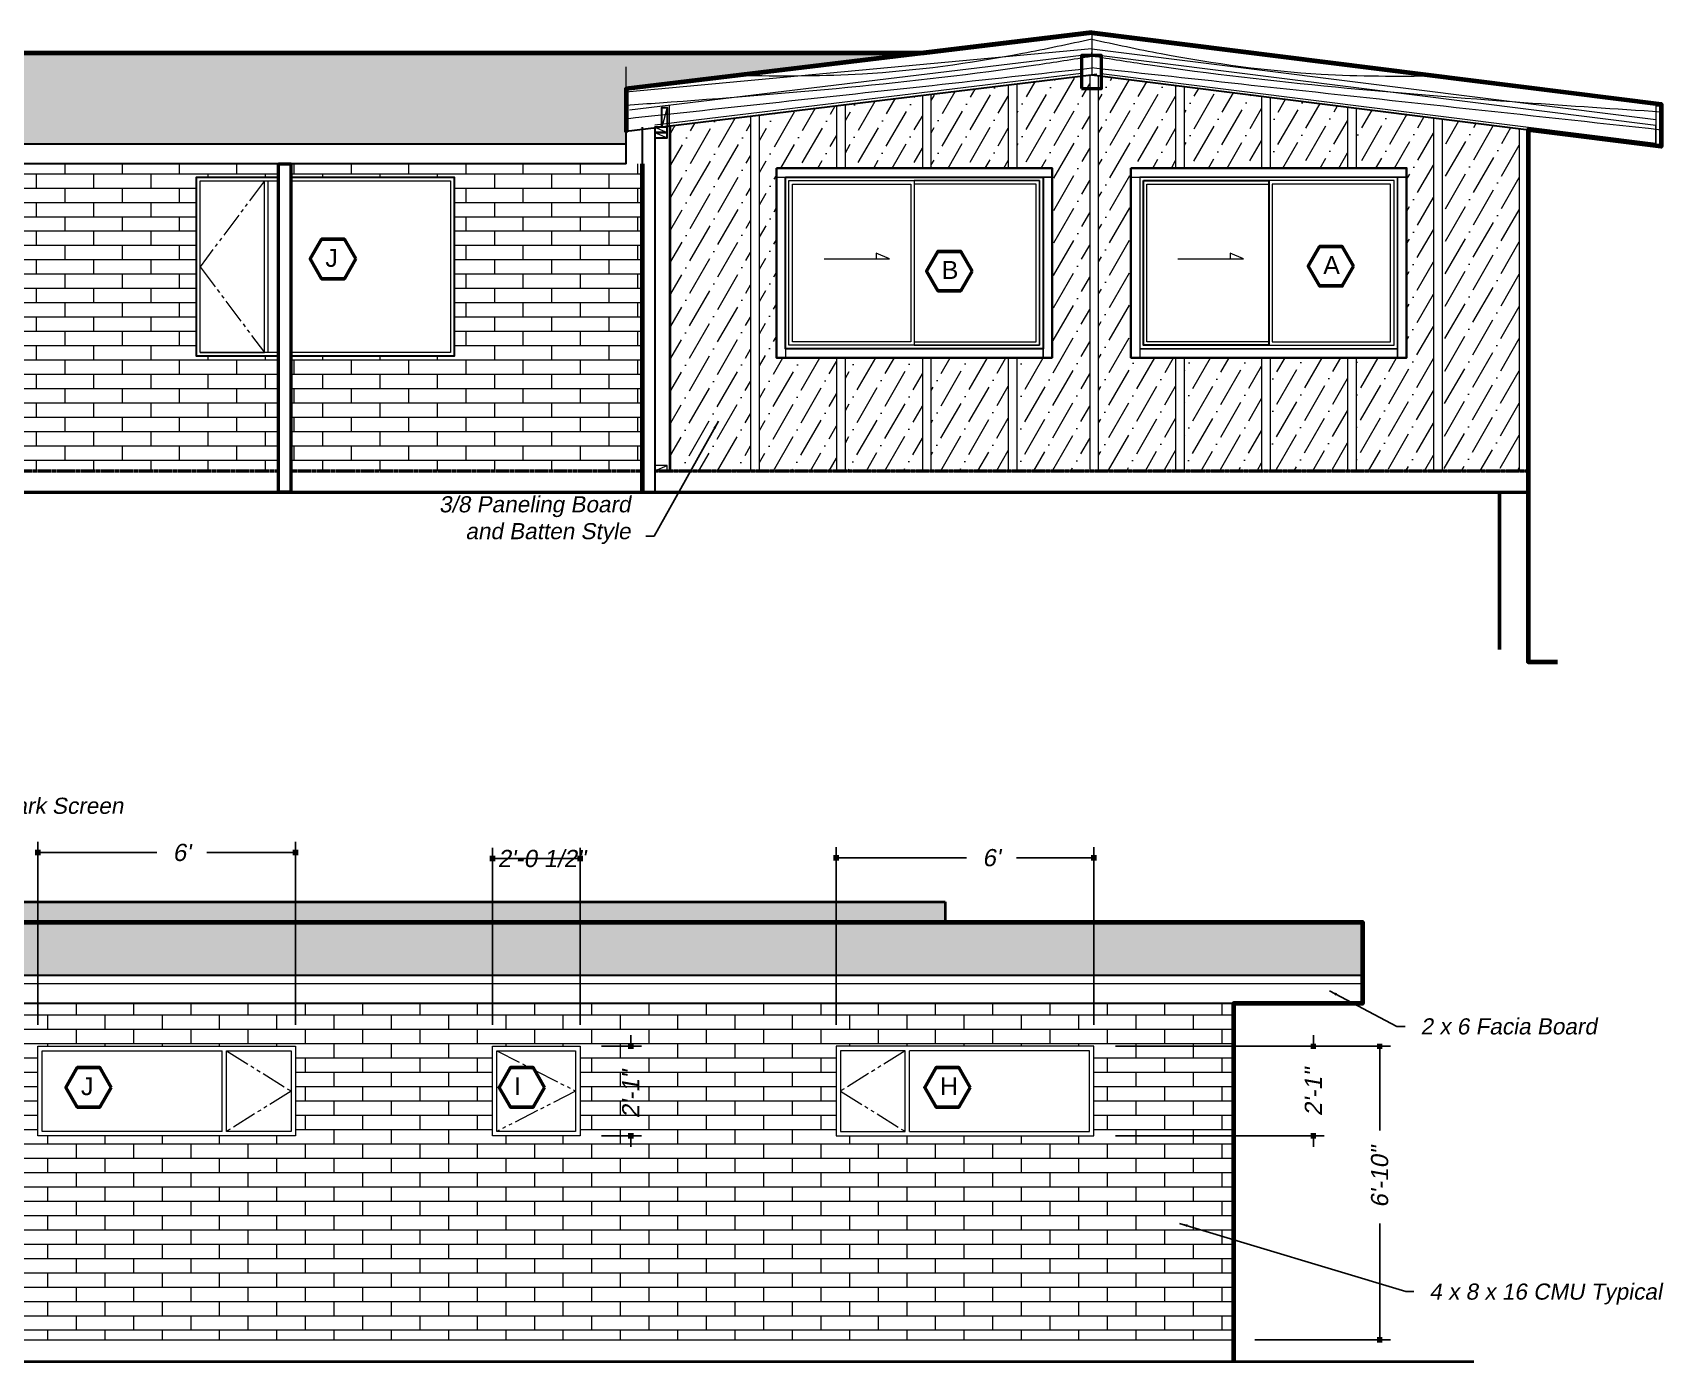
# Model space of a CAD drawing. Header units: inches. Extents: x -3905 to 10892, y 1064 to 9590.
# Drawn here: x 7857.3 to 8312.8, y 2813.6 to 3184.7 of the extents above; entities that cross this region are included whole.
import ezdxf

# ---------------------------------------------------------------- set-up
doc = ezdxf.new("R2010")
doc.units = ezdxf.units.IN
doc.header["$MEASUREMENT"] = 0
doc.header["$PDMODE"] = 3
doc.linetypes.add('PHANTOM', pattern=[12, 7, -1, 1, -1, 1, -1])
doc.linetypes.add('STITCH', pattern=[0.249, 0.0625, -0.062, 0.0625, -0.062])
doc.layers.add('ELEVATIONS', color=40, linetype='Continuous', lineweight=0)
doc.styles.add('DS-TXT1', font='arial.ttf', dxfattribs={"oblique": 10})
doc.styles.add('DSTEXT', font='arial.ttf', dxfattribs={"oblique": 12})
doc.styles.get("Standard").update_dxf_attribs({"font": 'arial.ttf', "oblique": 10})
doc.dimstyles.new('WeaselDims$0', dxfattribs={"dimtxt": 0.1, "dimasz": 0.0325, "dimexe": 0.0625, "dimexo": 0.125, "dimgap": 0.09, "dimtad": 0, "dimdec": 4, "dimzin": 0, "dimdsep": 46, "dimlunit": 4, "dimtxsty": 'Standard', "dimblk": 'BOXFILLED', "dimcen": 0.09, "dimadec": 0, "dimazin": 0, "dimtfac": 1, "dimtdec": 4, "dimtofl": 0, "dimtmove": 1, "dimatfit": 3, "dimfxl": 1, "dimfrac": 2, "dimtolj": 1, "dimtzin": 0, "dimarcsym": 0})
doc.dimstyles.new('WeaselDims$7', dxfattribs={"dimtxt": 0.0625, "dimasz": 0.046875, "dimexe": 0.125, "dimexo": 0.125, "dimgap": 0.0625, "dimtad": 0, "dimdec": 4, "dimrnd": 0.0625, "dimzin": 0, "dimdsep": 46, "dimlunit": 4, "dimtxsty": 'DSTEXT', "dimblk": 'ARCHTICK', "dimcen": 0, "dimadec": 0, "dimazin": 0, "dimtfac": 1, "dimtdec": 4, "dimtofl": 0, "dimtmove": 1, "dimatfit": 3, "dimfxl": 1, "dimfrac": 1, "dimtolj": 1, "dimtzin": 0, "dimarcsym": 0})
pattern_1 = [(0, (5658.3725, 3305.304), (0, 4), []), (90, (5658.3725, 3305.304), (-8, 4), [4, -4])]
pattern_2 = [(60, (5658.3725, 3305.304), (0.040386, 9.06995), [11.25, -2.25, 0, -2.25])]

# ---------------------------------------------------------------- blocks, each defined once
blk = doc.blocks.new('_ArchTick')
at = {"color": 0, "linetype": 'ByBlock', "lineweight": 0, "const_width": 0.15}
blk.add_lwpolyline([(-0.5, -0.5), (0.5, 0.5)], dxfattribs=at)
blk = doc.blocks.new('_BoxFilled')
at = {"color": 0, "linetype": 'ByBlock', "lineweight": -2}
blk.add_line((-0.5, 0), (-1, 0), dxfattribs=at)
at = {"color": 0, "linetype": 'ByBlock'}
blk.add_solid([(-0.5, 0.5), (0.5, 0.5), (-0.5, -0.5), (0.5, -0.5)], dxfattribs=at)
blk = doc.blocks.new('*D242')
at = {"layer": 'Defpoints', "color": 0, "lineweight": 5, "transparency": 16777216}
for p in [(8153.74, 2954.25), (8081.74, 2901.58), (8153.74, 2901.58)]:
    blk.add_point(p, dxfattribs=at)
at = {"layer": 'ELEVATIONS', "color": 0, "lineweight": -2, "transparency": 16777216}
for p, q in [((8081.74, 2907.58), (8081.74, 2957.25)), ((8153.74, 2907.58), (8153.74, 2957.25)), ((8083.3, 2954.25), (8118.16, 2954.25)), ((8152.18, 2954.25), (8132.11, 2954.25))]:
    blk.add_line(p, q, dxfattribs=at)
at = {"layer": 'ELEVATIONS', "color": 0, "lineweight": -2, "transparency": 16777216, "xscale": 1.56, "yscale": 1.56, "zscale": 1.56, "rotation": 180}
blk.add_blockref('_BoxFilled', (8081.74, 2954.25), dxfattribs=at)
at = {"layer": 'ELEVATIONS', "color": 0, "lineweight": -2, "transparency": 16777216, "xscale": 1.56, "yscale": 1.56, "zscale": 1.56}
blk.add_blockref('_BoxFilled', (8153.74, 2954.25), dxfattribs=at)
at = {"layer": 'ELEVATIONS', "color": 0, "lineweight": 0, "transparency": 16777216, "insert": (8125.13, 2954.25), "char_height": 4.8, "attachment_point": 5}
blk.add_mtext("\\A1;6'", dxfattribs=at)
blk = doc.blocks.new('*D243')
at = {"layer": 'Defpoints', "color": 0, "lineweight": 5, "transparency": 16777216}
for p in [(8153.74, 2901.58), (8233.58, 2901.58), (8192.74, 2819.58)]:
    blk.add_point(p, dxfattribs=at)
at = {"layer": 'ELEVATIONS', "color": 0, "lineweight": -2, "transparency": 16777216}
for p, q in [((8159.74, 2901.58), (8236.58, 2901.58)), ((8233.58, 2900.02), (8233.58, 2878.07)), ((8233.58, 2821.14), (8233.58, 2852.05)), ((8198.74, 2819.58), (8236.58, 2819.58))]:
    blk.add_line(p, q, dxfattribs=at)
at = {"layer": 'ELEVATIONS', "color": 0, "lineweight": -2, "transparency": 16777216, "xscale": 1.56, "yscale": 1.56, "zscale": 1.56}
for p, rotation in [((8233.58, 2901.58), 90), ((8233.58, 2819.58), 270)]:
    blk.add_blockref('_BoxFilled', p, dxfattribs=dict(at, rotation=rotation))
at = {"layer": 'ELEVATIONS', "color": 0, "lineweight": 0, "transparency": 16777216, "insert": (8233.58, 2865.06), "char_height": 4.8, "attachment_point": 5, "rotation": 90}
blk.add_mtext('\\A1;6\'-10"', dxfattribs=at)
blk = doc.blocks.new('*D244')
at = {"layer": 'Defpoints', "color": 0, "lineweight": 5, "transparency": 16777216}
for p in [(8153.74, 2901.58), (8153.74, 2876.58), (8215.05, 2876.58)]:
    blk.add_point(p, dxfattribs=at)
at = {"layer": 'ELEVATIONS', "color": 0, "lineweight": -2, "transparency": 16777216}
for p, q in [((8215.05, 2903.14), (8215.05, 2904.7)), ((8159.74, 2901.58), (8218.05, 2901.58)), ((8159.74, 2876.58), (8218.05, 2876.58)), ((8215.05, 2875.02), (8215.05, 2873.46))]:
    blk.add_line(p, q, dxfattribs=at)
at = {"layer": 'ELEVATIONS', "color": 0, "lineweight": -2, "transparency": 16777216, "xscale": 1.56, "yscale": 1.56, "zscale": 1.56}
for p, rotation in [((8215.05, 2901.58), 270), ((8215.05, 2876.58), 90)]:
    blk.add_blockref('_BoxFilled', p, dxfattribs=dict(at, rotation=rotation))
at = {"layer": 'ELEVATIONS', "color": 0, "lineweight": 0, "transparency": 16777216, "insert": (8215.05, 2888.74), "char_height": 4.8, "attachment_point": 5, "rotation": 90}
blk.add_mtext('\\A1;2\'-1"', dxfattribs=at)
blk = doc.blocks.new('*D245')
at = {"layer": 'Defpoints', "color": 0, "lineweight": 5, "transparency": 16777216}
for p in [(8010.24, 2954.01), (7985.74, 2901.58), (8010.24, 2901.58)]:
    blk.add_point(p, dxfattribs=at)
at = {"layer": 'ELEVATIONS', "color": 0, "lineweight": -2, "transparency": 16777216}
for p, q in [((7985.74, 2907.58), (7985.74, 2957.01)), ((8010.24, 2907.58), (8010.24, 2957.01)), ((7987.3, 2954.01), (8008.68, 2954.01))]:
    blk.add_line(p, q, dxfattribs=at)
at = {"layer": 'ELEVATIONS', "color": 0, "lineweight": -2, "transparency": 16777216, "xscale": 1.56, "yscale": 1.56, "zscale": 1.56, "rotation": 180}
blk.add_blockref('_BoxFilled', (7985.74, 2954.01), dxfattribs=at)
at = {"layer": 'ELEVATIONS', "color": 0, "lineweight": -2, "transparency": 16777216, "xscale": 1.56, "yscale": 1.56, "zscale": 1.56}
blk.add_blockref('_BoxFilled', (8010.24, 2954.01), dxfattribs=at)
at = {"layer": 'ELEVATIONS', "color": 0, "lineweight": 0, "transparency": 16777216, "insert": (7999.48, 2954.01), "char_height": 4.8, "attachment_point": 5}
blk.add_mtext('\\A1;2\'-0 1/2"', dxfattribs=at)
blk = doc.blocks.new('*D246')
at = {"layer": 'Defpoints', "color": 0, "lineweight": 5, "transparency": 16777216}
for p in [(8010.24, 2901.58), (8010.24, 2876.58), (8024.38, 2876.58)]:
    blk.add_point(p, dxfattribs=at)
at = {"layer": 'ELEVATIONS', "color": 0, "lineweight": -2, "transparency": 16777216}
for p, q in [((8024.38, 2903.14), (8024.38, 2904.7)), ((8016.24, 2901.58), (8027.38, 2901.58)), ((8016.24, 2876.58), (8027.38, 2876.58)), ((8024.38, 2875.02), (8024.38, 2873.46))]:
    blk.add_line(p, q, dxfattribs=at)
at = {"layer": 'ELEVATIONS', "color": 0, "lineweight": -2, "transparency": 16777216, "xscale": 1.56, "yscale": 1.56, "zscale": 1.56}
for p, rotation in [((8024.38, 2901.58), 270), ((8024.38, 2876.58), 90)]:
    blk.add_blockref('_BoxFilled', p, dxfattribs=dict(at, rotation=rotation))
at = {"layer": 'ELEVATIONS', "color": 0, "lineweight": 0, "transparency": 16777216, "insert": (8024.38, 2888.14), "char_height": 4.8, "attachment_point": 5, "rotation": 90}
blk.add_mtext('\\A1;2\'-1"', dxfattribs=at)
blk = doc.blocks.new('*D247')
at = {"layer": 'Defpoints', "color": 0, "lineweight": 5, "transparency": 16777216}
for p in [(7930.74, 2955.7), (7858.74, 2901.58), (7930.74, 2901.58)]:
    blk.add_point(p, dxfattribs=at)
at = {"layer": 'ELEVATIONS', "color": 0, "lineweight": -2, "transparency": 16777216}
for p, q in [((7858.74, 2907.58), (7858.74, 2958.7)), ((7930.74, 2907.58), (7930.74, 2958.7)), ((7860.3, 2955.7), (7892, 2955.7)), ((7929.18, 2955.7), (7905.95, 2955.7))]:
    blk.add_line(p, q, dxfattribs=at)
at = {"layer": 'ELEVATIONS', "color": 0, "lineweight": -2, "transparency": 16777216, "xscale": 1.56, "yscale": 1.56, "zscale": 1.56, "rotation": 180}
blk.add_blockref('_BoxFilled', (7858.74, 2955.7), dxfattribs=at)
at = {"layer": 'ELEVATIONS', "color": 0, "lineweight": -2, "transparency": 16777216, "xscale": 1.56, "yscale": 1.56, "zscale": 1.56}
blk.add_blockref('_BoxFilled', (7930.74, 2955.7), dxfattribs=at)
at = {"layer": 'ELEVATIONS', "color": 0, "lineweight": 0, "transparency": 16777216, "insert": (7898.97, 2955.7), "char_height": 4.8, "attachment_point": 5}
blk.add_mtext("\\A1;6'", dxfattribs=at)

msp = doc.modelspace()

# ---------------------------------------------------------------- hatches: boundary and pattern name
at = {"layer": 'ELEVATIONS', "lineweight": 0}
h = msp.add_hatch(dxfattribs=at)
h.set_pattern_fill('ASPHALTS', color=256, scale=8, pattern_type=2)
h.set_pattern_definition([(0, (5658.3725, 3305.304), (4, 4.8), [8, -8]), (0, (5666.3725, 3305.704), (4, 4.8), [8, -8]), (90, (5662.3725, 3310.104), (-4, -4.8), [5.2, -4.4, 4.8, -4.8])])
h.paths.add_polyline_path([(8106.2526, 3179.04792), (7543.18816, 3179.04792), (7543.0786, 3179.03185), (7660.17303, 3161.86131), (7660.17303, 3154.78155), (7621.0786, 3160.69996), (7621.0786, 3153.58571), (8023.0786, 3153.58571), (8023.0786, 3168.99268)])
h = msp.add_hatch(dxfattribs=at)
h.set_pattern_fill('ANSI36', color=256, scale=36, angle=15)
h.set_pattern_definition(pattern_2)
h.paths.add_polyline_path([(8227.0786, 3062.33571), (8248.5786, 3062.33571), (8248.5786, 3160.93299), (8227.0786, 3163.62919), (8227.0786, 3146.8851), (8241.0786, 3146.8851), (8241.0786, 3093.8851), (8227.0786, 3093.8851)])
h.paths.add_polyline_path([(8203.0786, 3062.33571), (8224.5786, 3062.33571), (8224.5786, 3093.8851), (8203.0786, 3093.8851)])
h.paths.add_polyline_path([(8200.5786, 3093.8851), (8179.0786, 3093.8851), (8179.0786, 3062.33571), (8200.5786, 3062.33571)])
h.paths.add_polyline_path([(8176.5786, 3093.8851), (8164.0786, 3093.8851), (8164.0786, 3146.8851), (8176.5786, 3146.8851), (8176.5786, 3169.96213), (8155.0786, 3172.65833), (8155.0786, 3062.33571), (8176.5786, 3062.33571)])
h.paths.add_polyline_path([(8179.0786, 3169.64861), (8179.0786, 3146.8851), (8200.5786, 3146.8851), (8200.5786, 3166.95241)])
h.paths.add_polyline_path([(8203.0786, 3146.8851), (8224.5786, 3146.8851), (8224.5786, 3163.9427), (8203.0786, 3166.6389)])
h.paths.add_polyline_path([(8132.3286, 3146.8851), (8142.0786, 3146.8851), (8142.0786, 3093.8851), (8132.3286, 3093.8851), (8132.3286, 3062.33571), (8152.5786, 3062.33571), (8152.5786, 3172.83265), (8132.3286, 3170.38454)])
h.paths.add_polyline_path([(8129.8286, 3170.08231), (8108.3286, 3167.48309), (8108.3286, 3146.8851), (8129.8286, 3146.8851)])
h.paths.add_polyline_path([(8105.8286, 3146.8851), (8105.8286, 3167.18085), (8084.3286, 3164.58163), (8084.3286, 3146.8851)])
h.paths.add_polyline_path([(8060.3286, 3161.68017), (8060.3286, 3062.33571), (8081.8286, 3062.33571), (8081.8286, 3093.8851), (8065.0786, 3093.8851), (8065.0786, 3146.8851), (8081.8286, 3146.8851), (8081.8286, 3164.27939)])
h.paths.add_polyline_path([(8057.8286, 3161.37794), (8035.5786, 3158.68804), (8035.5786, 3062.33571), (8057.8286, 3062.33571)])
h.paths.add_polyline_path([(8105.8286, 3093.8851), (8084.3286, 3093.8851), (8084.3286, 3062.33571), (8105.8286, 3062.33571)])
h.paths.add_polyline_path([(8129.8286, 3093.8851), (8108.3286, 3093.8851), (8108.3286, 3062.33571), (8129.8286, 3062.33571)])
h = msp.add_hatch(dxfattribs=at)
h.set_pattern_fill('ANSI36', color=256, scale=36, angle=15)
h.set_pattern_definition(pattern_2)
h.paths.add_polyline_path([(8272.5786, 3157.92328), (8251.0786, 3160.61948), (8251.0786, 3062.33571), (8272.5786, 3062.33571)])
at = {"layer": 'ELEVATIONS', "linetype": 'Continuous', "lineweight": 0}
h = msp.add_hatch(dxfattribs=at)
h.set_pattern_fill('AR-B416', color=256, pattern_type=2)
h.set_pattern_definition(pattern_1)
h.paths.add_polyline_path([(7655.0786, 3144.33571), (7695.0786, 3144.33571), (7695.0786, 3062.33571), (7722.7036, 3062.33571), (7722.7036, 3082.33571), (7719.0786, 3082.33571), (7719.0786, 3144.33571), (7722.7036, 3144.33571), (7722.7036, 3148.08571), (7624.5786, 3148.08571), (7624.5786, 3062.33571), (7655.0786, 3062.33571)])
h.paths.add_polyline_path([(7824.3286, 3082.33571), (7726.2036, 3082.33571), (7726.2036, 3062.33571), (7824.3286, 3062.33571)])
h.paths.add_polyline_path([(7903.0786, 3144.33571), (7925.9536, 3144.33571), (7925.9536, 3148.08571), (7827.8286, 3148.08571), (7827.8286, 3144.33571), (7839.0786, 3144.33571), (7839.0786, 3082.33571), (7827.8286, 3082.33571), (7827.8286, 3062.33571), (7903.0786, 3062.33571)])
h.paths.add_polyline_path([(8027.5786, 3148.08571), (8023.0786, 3148.08571), (7929.4536, 3148.08571), (7929.4536, 3144.33571), (7975.0786, 3144.33571), (7975.0786, 3062.33571), (8027.5786, 3062.33571)])
h = msp.add_hatch(dxfattribs=at)
h.set_pattern_fill('AR-B416', color=256, pattern_type=2)
h.set_pattern_definition(pattern_1)
h.paths.add_polyline_path([(7975.0786, 3094.33571), (7929.4536, 3094.33571), (7929.4536, 3062.33571), (7975.0786, 3062.33571)])
h.paths.add_polyline_path([(7925.9536, 3094.33571), (7903.0786, 3094.33571), (7903.0786, 3062.33571), (7925.9536, 3062.33571)])
at = {"layer": 'ELEVATIONS', "lineweight": 0}
h = msp.add_hatch(dxfattribs=at)
h.set_pattern_fill('ASPHALTS', color=256, scale=8, pattern_type=2)
h.set_pattern_definition([(0, (3718.7554, 2782.342), (4, 4.8), [8, -8]), (0, (3726.7554, 2782.742), (4, 4.8), [8, -8]), (90, (3722.7554, 2787.142), (-4, -4.8), [5.2, -4.4, 4.8, -4.8])])
h.paths.add_polyline_path([(8112.24354, 2936.29004), (8112.24354, 2941.96061), (7826.74354, 2941.96061), (7826.74354, 2936.29004)])
h.paths.add_polyline_path([(7495.74354, 2941.96061), (7495.74354, 2922.0128), (7782.74354, 2922.0128), (7782.74354, 2936.29004), (7794.74354, 2936.29004), (7794.74354, 2941.96061)])
h = msp.add_hatch(dxfattribs=at)
h.set_pattern_fill('ASPHALTS', color=256, scale=8, pattern_type=2)
h.set_pattern_definition([(0, (4045.545, 2782.342), (4, 4.8), [8, -8]), (0, (4053.545, 2782.742), (4, 4.8), [8, -8]), (90, (4049.545, 2787.142), (-4, -4.8), [5.2, -4.4, 4.8, -4.8])])
h.paths.add_polyline_path([(7782.74354, 2936.29004), (7782.74354, 2921.36121), (8228.74354, 2921.36121), (8228.74354, 2936.29004)])
h = msp.add_hatch(dxfattribs=at)
h.set_pattern_fill('AR-B416', color=256, pattern_type=2)
h.set_pattern_definition([(0, (4045.545, 2782.342), (0, 4), []), (90, (4045.545, 2782.342), (-8, 4), [4, -4])])
h.paths.add_polyline_path([(8192.74354, 2819.57954), (8192.74354, 2913.57209), (7818.74354, 2913.57209), (7818.74354, 2819.57954), (7828.11854, 2819.57954), (7828.11854, 2869.57954), (7827.11854, 2869.57954), (7827.11854, 2900.82954), (7841.61854, 2900.82954), (7841.61854, 2869.57954), (7831.11854, 2869.57954), (7831.11854, 2819.57954)])
h.paths.add_polyline_path([(7985.74354, 2876.57954), (7985.74354, 2901.57954), (8010.24354, 2901.57954), (8010.24354, 2876.57954)], flags=16)
h.paths.add_polyline_path([(7986.99354, 2877.82954), (7986.99354, 2900.32954), (8008.99354, 2900.32954), (8008.99354, 2877.82954)], flags=0)
h.paths.add_polyline_path([(7930.74354, 2876.57954), (7858.74354, 2876.57954), (7858.74354, 2901.57954), (7930.74354, 2901.57954)], flags=16)
h.paths.add_polyline_path([(7929.49354, 2877.82954), (7911.49354, 2877.82954), (7911.49354, 2900.32954), (7929.49354, 2900.32954)], flags=0)
h.paths.add_polyline_path([(7910.24354, 2877.82954), (7859.99354, 2877.82954), (7859.99354, 2900.32954), (7910.24354, 2900.32954)], flags=0)
h.paths.add_polyline_path([(8081.74354, 2876.57954), (8081.74354, 2901.57954), (8153.74354, 2901.57954), (8153.74354, 2876.57954)], flags=16)
h.paths.add_polyline_path([(8082.99354, 2877.82954), (8082.99354, 2900.32954), (8100.99354, 2900.32954), (8100.99354, 2877.82954)], flags=0)
h.paths.add_polyline_path([(8102.24354, 2877.82954), (8102.24354, 2900.32954), (8152.49354, 2900.32954), (8152.49354, 2877.82954)], flags=0)

# ---------------------------------------------------------------- linework, layer by layer
at = {"layer": 'ELEVATIONS', "lineweight": 30}
for p, q in [((8023.0786, 3168.99268), (8153.14372, 3184.71678)), ((8153.14372, 3184.71678), (8312.21125, 3164.76897)), ((7543.18816, 3179.04792), (8106.2526, 3179.04792)), ((8023.0786, 3157.17687), (8154.5516, 3173.07117)), ((8153.14372, 3172.90097), (8310.75243, 3153.1361)), ((8023.0786, 3148.08571), (8023.0786, 3168.99268)), ((8027.5786, 3158.33571), (8027.5786, 3056.33571)), ((8027.5786, 3157.72089), (8027.5786, 3153.58571)), ((8031.0786, 3158.14402), (8031.0786, 3056.33571)), ((8275.0786, 3158.33571), (8275.0786, 3056.33571)), ((8023.0786, 3153.58571), (7621.0786, 3153.58571)), ((8023.0786, 3148.08571), (7621.0786, 3148.08571)), ((8228.74354, 2936.29004), (7782.74354, 2936.29004)), ((8228.74354, 2921.36121), (7782.74354, 2921.36121)), ((8228.74354, 2913.57209), (7782.74354, 2913.57209))]:
    msp.add_line(p, q, dxfattribs=at)
at = {"layer": 'ELEVATIONS', "lineweight": 0}
for p, q in [((8153.14372, 3184.71678), (8031.0786, 3169.95983)), ((8153.1426, 3184.213), (8031.0786, 3169.45619)), ((8153.1426, 3184.213), (8031.0786, 3169.45619)), ((8153.1426, 3184.213), (8312.21125, 3164.26505)), ((8153.14372, 3184.71678), (8312.21125, 3164.76897)), ((8153.14372, 3184.71678), (8153.14372, 3172.90097)), ((8153.13364, 3180.18279), (8022.9686, 3168.10426)), ((8153.13364, 3180.18279), (8153.0786, 3178.33571)), ((8153.13364, 3180.18279), (8310.71125, 3160.42183)), ((8023.0786, 3168.99268), (8023.0786, 3175.1924)), ((8150.25606, 3178.32399), (8024.04428, 3163.03543)), ((8155.90113, 3178.32399), (8310.71125, 3158.91008)), ((8150.3286, 3173.29635), (8031.0786, 3158.87974)), ((8155.80626, 3173.29673), (8310.71125, 3153.87092)), ((8034.5786, 3163.83571), (8033.0786, 3158.33571)), ((8035.0786, 3164.39972), (8035.0786, 3062.33571)), ((8310.71125, 3164.45316), (8310.71125, 3158.91008)), ((8312.21125, 3164.20316), (8312.21125, 3164.76897)), ((8031.0786, 3158.33571), (8034.5786, 3156.83571)), ((8031.0786, 3156.83571), (8034.5786, 3155.33571)), ((8310.71125, 3153.87092), (8310.71125, 3158.91008)), ((7922.0786, 3095.33571), (7922.0786, 3143.33571)), ((7923.0786, 3095.33571), (7923.0786, 3143.33571)), ((8078.38081, 3121.49377), (8096.68711, 3121.49377)), ((8096.68711, 3121.49377), (8092.95841, 3123.12039)), ((8092.95841, 3123.12039), (8092.95841, 3121.49377)), ((8177.23946, 3121.49377), (8195.54576, 3121.49377)), ((8195.54576, 3121.49377), (8191.81706, 3123.12039)), ((8191.81706, 3123.12039), (8191.81706, 3121.49377)), ((7904.0786, 3095.33571), (7922.0786, 3095.33571)), ((8031.0786, 3062.33571), (8034.5786, 3063.83571)), ((8031.0786, 3062.33571), (8275.0786, 3062.33571)), ((8275.0786, 3056.33571), (8267.0786, 3056.33571)), ((8228.74354, 2936.29004), (8228.74354, 2913.57209)), ((8228.74354, 2919.07209), (7782.74354, 2919.07209)), ((7910.24354, 2877.82954), (7910.24354, 2900.32954)), ((7911.49354, 2877.82954), (7911.49354, 2900.32954)), ((8100.99354, 2877.82954), (8100.99354, 2900.32954)), ((8102.24354, 2877.82954), (8102.24354, 2900.32954)), ((7929.49354, 2877.82954), (7911.49354, 2877.82954)), ((8082.99354, 2877.82954), (8100.99354, 2877.82954)), ((7831.11854, 2819.57954), (8192.74354, 2819.57954))]:
    msp.add_line(p, q, dxfattribs=at)
at = {"layer": 'ELEVATIONS', "lineweight": 40}
for p, q in [((8312.21125, 3164.76897), (8312.21125, 3152.95316)), ((8312.21125, 3152.95316), (8310.71125, 3152.95316)), ((7826.74354, 2941.96061), (8112.24354, 2941.96061)), ((8112.24354, 2941.96061), (8112.24354, 2936.29004)), ((7481.66755, 2813.57954), (8259.86469, 2813.57954))]:
    msp.add_line(p, q, dxfattribs=at)
at = {"layer": 'ELEVATIONS', "linetype": 'PHANTOM', "lineweight": 0}
for p, q in [((7922.0786, 3143.33571), (7904.0786, 3119.33571)), ((7904.0786, 3119.33571), (7922.0786, 3095.33571)), ((7911.49354, 2900.32954), (7929.49354, 2889.07954)), ((7986.99354, 2900.32954), (8008.99354, 2889.07954)), ((8100.99354, 2900.32954), (8082.99354, 2889.07954)), ((7929.49354, 2889.07954), (7911.49354, 2877.82954)), ((8008.99354, 2889.07954), (7986.99354, 2877.82954)), ((8082.99354, 2889.07954), (8100.99354, 2877.82954))]:
    msp.add_line(p, q, dxfattribs=at)
at = {"layer": 'ELEVATIONS', "linetype": 'STITCH', "lineweight": 50}
for p, q in [((7827.8286, 3062.33571), (7925.9536, 3062.33571)), ((7929.4536, 3062.33571), (8027.5786, 3062.33571)), ((8031.0786, 3062.33571), (8275.0786, 3062.33571))]:
    msp.add_line(p, q, dxfattribs=at)
at = {"layer": 'ELEVATIONS', "lineweight": 50}
msp.add_line((7435.57928, 3056.33571), (8275.0786, 3056.33571), dxfattribs=at)
at = {"layer": 'ELEVATIONS', "lineweight": 53}
msp.add_line((8267.0786, 3056.33571), (8267.0786, 3012.46071), dxfattribs=at)
at = {"layer": 'ELEVATIONS', "lineweight": 70}
msp.add_line((8275.0786, 3056.33571), (8275.0786, 3012.46071), dxfattribs=at)
at = {"layer": 'ELEVATIONS', "lineweight": 35}
msp.add_line((8192.74354, 2913.57209), (8192.74354, 2813.57954), dxfattribs=at)
at = {"layer": 'ELEVATIONS', "lineweight": 70}
for points in [[(7435.57928, 3056.33571), (7463.0786, 3056.33571), (7463.0786, 3160.39719), (7427.48417, 3154.69024), (7425.98417, 3154.69024), (7425.98417, 3161.86131), (7543.18816, 3179.04792), (8106.2526, 3179.04792), (8153.14372, 3184.71678), (8312.21125, 3164.76897), (8312.21125, 3152.95316), (8275.0786, 3157.60977), (8275.0786, 3008.99052), (8283.23016, 3008.99052)], [(8153.14372, 3184.71678), (8023.0786, 3168.99268), (8023.0786, 3157.17687), (8023.0786, 3157.17687), (8023.0786, 3157.17687)], [(8027.5786, 3148.08571), (8027.5786, 3056.33571)], [(7818.74354, 2813.57954), (7818.74354, 2913.57209), (7784.89709, 2913.57209), (7784.89709, 2910.19699), (7782.74354, 2910.19699), (7782.74354, 2936.29004), (7794.74354, 2936.29004), (7794.74354, 2952.06597), (7826.74354, 2952.06597), (7826.74354, 2936.29004), (8228.74354, 2936.29004), (8228.74354, 2913.57209), (8192.74354, 2913.57209), (8192.74354, 2813.57954)]]:
    msp.add_lwpolyline(points, dxfattribs=at)
at = {"layer": 'ELEVATIONS', "lineweight": 50}
for points in [[(8150.3286, 3169.08571), (8155.8286, 3169.08571), (8155.8286, 3178.33571), (8150.3286, 3178.33571)], [(7925.9536, 3148.08571), (7929.4536, 3148.08571), (7929.4536, 3056.33571), (7925.9536, 3056.33571)]]:
    msp.add_lwpolyline(points, close=True, dxfattribs=at)
at = {"layer": 'ELEVATIONS', "lineweight": 0}
for points in [[(8152.5786, 3172.83265), (8152.5786, 3062.33571), (8155.0786, 3062.33571), (8155.0786, 3172.65833)], [(8105.8286, 3167.18085), (8105.8286, 3146.8851)], [(8108.3286, 3146.8851), (8108.3286, 3167.48309)], [(8129.8286, 3170.08231), (8129.8286, 3146.8851)], [(8132.3286, 3146.8851), (8132.3286, 3170.38454)], [(8176.5786, 3169.96213), (8176.5786, 3146.8851)], [(8179.0786, 3146.8851), (8179.0786, 3169.64861)], [(8200.5786, 3166.95241), (8200.5786, 3146.8851)], [(8203.0786, 3146.8851), (8203.0786, 3166.6389)], [(8057.8286, 3161.37794), (8057.8286, 3062.33571), (8060.3286, 3062.33571), (8060.3286, 3161.68017)], [(8081.8286, 3164.27939), (8081.8286, 3146.8851)], [(8084.3286, 3146.8851), (8084.3286, 3164.58163)], [(8224.5786, 3163.9427), (8224.5786, 3146.8851)], [(8227.0786, 3146.8851), (8227.0786, 3163.62919)], [(8031.0786, 3158.14402), (8031.0786, 3062.33571), (8035.5786, 3062.33571), (8035.5786, 3158.68804)], [(8248.5786, 3160.93299), (8248.5786, 3062.33571), (8251.0786, 3062.33571), (8251.0786, 3160.61948)], [(8272.5786, 3157.92328), (8272.5786, 3062.33571), (8275.0786, 3062.33571), (8275.0786, 3157.60977)], [(7925.9536, 3095.33571), (7904.0786, 3095.33571), (7904.0786, 3143.33571), (7925.9536, 3143.33571)], [(7929.4536, 3143.33571), (7974.0786, 3143.33571), (7974.0786, 3095.33571), (7929.4536, 3095.33571)], [(8081.8286, 3093.8851), (8081.8286, 3062.33571), (8084.3286, 3062.33571), (8084.3286, 3093.8851)], [(8105.8286, 3093.8851), (8105.8286, 3062.33571), (8108.3286, 3062.33571), (8108.3286, 3093.8851)], [(8129.8286, 3093.8851), (8129.8286, 3062.33571), (8132.3286, 3062.33571), (8132.3286, 3093.8851)], [(8176.5786, 3093.8851), (8176.5786, 3062.33571), (8179.0786, 3062.33571), (8179.0786, 3093.8851)], [(8200.5786, 3093.8851), (8200.5786, 3062.33571), (8203.0786, 3062.33571), (8203.0786, 3093.8851)], [(8224.5786, 3093.8851), (8224.5786, 3062.33571), (8227.0786, 3062.33571), (8227.0786, 3093.8851)], [(7910.24354, 2877.82954), (7859.99354, 2877.82954), (7859.99354, 2900.32954), (7910.24354, 2900.32954)], [(7911.49354, 2900.32954), (7929.49354, 2900.32954), (7929.49354, 2877.82954), (7911.49354, 2877.82954)], [(8100.99354, 2900.32954), (8082.99354, 2900.32954), (8082.99354, 2877.82954), (8100.99354, 2877.82954)], [(8102.24354, 2877.82954), (8152.49354, 2877.82954), (8152.49354, 2900.32954), (8102.24354, 2900.32954)]]:
    msp.add_lwpolyline(points, dxfattribs=at)
at = {"layer": 'ELEVATIONS', "lineweight": 30}
for points in [[(8034.5786, 3158.33571), (8033.0786, 3158.33571), (8033.0786, 3163.83571), (8034.5786, 3163.83571)], [(8031.0786, 3156.83571), (8034.5786, 3156.83571), (8034.5786, 3158.33571), (8031.0786, 3158.33571)], [(8031.0786, 3155.33571), (8034.5786, 3155.33571), (8034.5786, 3156.83571), (8031.0786, 3156.83571)], [(8067.5786, 3144.3851), (8139.5786, 3144.3851), (8139.5786, 3096.3851), (8067.5786, 3096.3851)], [(8167.5786, 3143.3851), (8202.5786, 3143.3851), (8202.5786, 3097.3851), (8167.5786, 3097.3851)]]:
    msp.add_lwpolyline(points, close=True, dxfattribs=at)
at = {"layer": 'ELEVATIONS', "lineweight": 0}
for points in [[(8310.71125, 3152.95316), (8312.21125, 3152.95316), (8312.21125, 3164.20316), (8310.71125, 3164.20316)], [(8065.0786, 3144.3851), (8142.0786, 3144.3851), (8142.0786, 3146.8851), (8065.0786, 3146.8851)], [(8065.0786, 3144.3851), (8067.5786, 3144.3851), (8067.5786, 3093.8851), (8065.0786, 3093.8851)], [(8068.5786, 3143.3851), (8138.5786, 3143.3851), (8138.5786, 3097.3851), (8068.5786, 3097.3851)], [(8068.5786, 3143.3851), (8103.5786, 3143.3851), (8103.5786, 3097.3851), (8068.5786, 3097.3851)], [(8138.5786, 3143.3851), (8103.5786, 3143.3851), (8103.5786, 3097.3851), (8138.5786, 3097.3851)], [(8142.0786, 3144.3851), (8139.5786, 3144.3851), (8139.5786, 3093.8851), (8142.0786, 3093.8851)], [(8164.0786, 3144.3851), (8241.0786, 3144.3851), (8241.0786, 3146.8851), (8164.0786, 3146.8851)], [(8164.0786, 3144.3851), (8166.5786, 3144.3851), (8166.5786, 3093.8851), (8164.0786, 3093.8851)], [(8238.5786, 3144.3851), (8166.5786, 3144.3851), (8166.5786, 3096.3851), (8238.5786, 3096.3851)], [(8237.5786, 3143.3851), (8167.5786, 3143.3851), (8167.5786, 3097.3851), (8237.5786, 3097.3851)], [(8237.5786, 3143.3851), (8202.5786, 3143.3851), (8202.5786, 3097.3851), (8237.5786, 3097.3851)], [(8241.0786, 3144.3851), (8238.5786, 3144.3851), (8238.5786, 3093.8851), (8241.0786, 3093.8851)], [(8069.5786, 3142.3851), (8102.5786, 3142.3851), (8102.5786, 3098.3851), (8069.5786, 3098.3851)], [(8137.5786, 3142.3851), (8103.5786, 3142.3851), (8103.5786, 3098.3851), (8137.5786, 3098.3851)], [(8168.5786, 3142.3851), (8202.5786, 3142.3851), (8202.5786, 3098.3851), (8168.5786, 3098.3851)], [(8236.5786, 3142.3851), (8203.5786, 3142.3851), (8203.5786, 3098.3851), (8236.5786, 3098.3851)], [(8067.5786, 3093.8851), (8139.5786, 3093.8851), (8139.5786, 3096.3851), (8067.5786, 3096.3851)], [(8166.5786, 3093.8851), (8238.5786, 3093.8851), (8238.5786, 3096.3851), (8166.5786, 3096.3851)], [(8031.0786, 3062.33571), (8034.5786, 3062.33571), (8034.5786, 3063.83571), (8031.0786, 3063.83571)], [(8031.0786, 3056.33571), (8027.5786, 3056.33571), (8027.5786, 3056.33571), (8031.0786, 3056.33571)], [(7858.74354, 2901.57954), (7930.74354, 2901.57954), (7930.74354, 2876.57954), (7858.74354, 2876.57954)], [(7985.74354, 2901.57954), (8010.24354, 2901.57954), (8010.24354, 2876.57954), (7985.74354, 2876.57954)], [(7986.99354, 2900.32954), (8008.99354, 2900.32954), (8008.99354, 2877.82954), (7986.99354, 2877.82954)], [(8153.74354, 2901.57954), (8081.74354, 2901.57954), (8081.74354, 2876.57954), (8153.74354, 2876.57954)]]:
    msp.add_lwpolyline(points, close=True, dxfattribs=at)
at = {"layer": 'ELEVATIONS', "lineweight": 30}
for points in [[(7925.9536, 3094.33571), (7903.0786, 3094.33571), (7903.0786, 3144.33571), (7925.9536, 3144.33571)], [(7929.4536, 3144.33571), (7975.0786, 3144.33571), (7975.0786, 3094.33571), (7929.4536, 3094.33571)]]:
    msp.add_lwpolyline(points, dxfattribs=at)
at = {"layer": 'ELEVATIONS', "lineweight": 35}
for points in [[(8065.0786, 3146.8851), (8142.0786, 3146.8851), (8142.0786, 3093.8851), (8065.0786, 3093.8851)], [(8164.0786, 3146.8851), (8241.0786, 3146.8851), (8241.0786, 3093.8851), (8164.0786, 3093.8851)]]:
    msp.add_lwpolyline(points, close=True, dxfattribs=at)
at = {"layer": 'ELEVATIONS', "lineweight": 53}
for points in [[(7947.56339, 3121.48625), (7944.3909, 3126.98116), (7938.04592, 3126.98116), (7934.87342, 3121.48625), (7938.04592, 3115.99133), (7944.3909, 3115.99133)], [(8226.29915, 3119.44156), (8223.12666, 3124.93647), (8216.78168, 3124.93647), (8213.60919, 3119.44156), (8216.78168, 3113.94664), (8223.12666, 3113.94664)], [(8119.72139, 3118.10459), (8116.5489, 3123.5995), (8110.20392, 3123.5995), (8107.03142, 3118.10459), (8110.20392, 3112.60967), (8116.5489, 3112.60967)], [(7879.2879, 2890.12385), (7876.11541, 2895.61876), (7869.77043, 2895.61876), (7866.59794, 2890.12385), (7869.77043, 2884.62893), (7876.11541, 2884.62893)], [(8000.29746, 2890.12385), (7997.12497, 2895.61876), (7990.77999, 2895.61876), (7987.60749, 2890.12385), (7990.77999, 2884.62893), (7997.12497, 2884.62893)], [(8119.20297, 2890.12385), (8116.03048, 2895.61876), (8109.68549, 2895.61876), (8106.513, 2890.12385), (8109.68549, 2884.62893), (8116.03048, 2884.62893)]]:
    msp.add_lwpolyline(points, close=True, dxfattribs=at)
at = {"layer": 'ELEVATIONS', "lineweight": 0}
for points, knots in [([(8153.14372, 3182.89976), (8146.70661, 3181.45328), (8125.56586, 3176.97258), (8093.44216, 3172.53281), (8067.73189, 3172.51211), (8057.02945, 3172.6636)], [24.799739586, 24.799739586, 24.799739586, 24.799739586, 44.592752622, 89.62224965, 121.70316804, 121.70316804, 121.70316804, 121.70316804]), ([(8153.14372, 3182.89976), (8159.58082, 3181.45328), (8180.72158, 3176.97258), (8212.84527, 3172.53281), (8238.55554, 3172.51211), (8249.25798, 3172.6636)], [24.799739586, 24.799739586, 24.799739586, 24.799739586, 44.592752622, 89.62224965, 121.70316804, 121.70316804, 121.70316804, 121.70316804]), ([(8023.0786, 3164.46625), (8026.18887, 3164.68386), (8064.42473, 3167.39543), (8107.93428, 3171.07143), (8147.93007, 3177.28545), (8153.14372, 3178.13099)], [59.515710229, 59.515710229, 59.515710229, 59.515710229, 68.867065735, 174.475107519, 190.322625921, 190.322625921, 190.322625921, 190.322625921]), ([(8312.21125, 3162.50916), (8299.43365, 3163.34584), (8251.53093, 3166.57859), (8198.35316, 3171.07143), (8158.35736, 3177.28545), (8153.14372, 3178.13099)], [30.449168132, 30.449168132, 30.449168132, 30.449168132, 68.867065735, 174.475107519, 190.322625921, 190.322625921, 190.322625921, 190.322625921]), ([(8023.0786, 3160.67397), (8051.5752, 3163.77963), (8094.93024, 3168.5046), (8138.28528, 3173.22958), (8153.14372, 3174.8489)], [56.567493411, 56.567493411, 56.567493411, 56.567493411, 142.563513495, 187.402748788, 187.402748788, 187.402748788, 187.402748788]), ([(8312.21125, 3157.51319), (8274.04717, 3161.67244), (8221.02466, 3167.45101), (8168.00215, 3173.22958), (8153.14372, 3174.8489)], [27.393356387, 27.393356387, 27.393356387, 27.393356387, 142.563513495, 187.402748788, 187.402748788, 187.402748788, 187.402748788])]:
    msp.add_open_spline(points, degree=3, knots=knots, dxfattribs=at)

# ---------------------------------------------------------------- texts
for s, p in [('J', (7939.07063, 3119.3032)), ('B', (8111.22863, 3115.92154)), ('A', (8217.80639, 3117.25852)), ('J', (7870.79514, 2887.9408)), ('I', (7991.8047, 2887.9408)), ('H', (8110.71021, 2887.9408))]:
    msp.add_text(s, height=5.01889, dxfattribs=at).set_placement(p)
at = {"layer": 'ELEVATIONS', "lineweight": 0, "char_height": 4.5, "style": 'DS-TXT1'}
for s, insert, attachment_point in [('3/8 Paneling Board\\Pand Batten Style', (8024.30864, 3041.86612), 9), ('1/2 Spark Screen', (7834.05685, 2971.01757), 1), ('2 x 6 Facia Board', (8244.97763, 2909.39861), 1), ('4 x 8 x 16 CMU Typical', (8247.43527, 2835.32188), 1)]:
    msp.add_mtext(s, dxfattribs=dict(at, insert=insert, attachment_point=attachment_point))

# ---------------------------------------------------------------- dimensions: what is measured, and where the dimension line sits
at = {"layer": 'ELEVATIONS', "lineweight": 0}
for base, p1, p2, picture, middle in [((8010.24354, 2954.00779), (7985.74354, 2901.57954), (8010.24354, 2901.57954), '*D245', (7999.47689, 2954.00779)), ((7930.74354, 2955.70424), (7858.74354, 2901.57954), (7930.74354, 2901.57954), '*D247', (7898.97132, 2955.70424)), ((8153.74354, 2954.25023), (8081.74354, 2901.57954), (8153.74354, 2901.57954), '*D242', (8125.13357, 2954.25023))]:
    dim = msp.add_linear_dim(base=base, p1=p1, p2=p2, dimstyle='WeaselDims$0', override={"dimscale": 48, "dimlunit": 4, "dimtmove": 1, "dimatfit": 2}, dxfattribs=at)
    dim.commit()
    dim.dimension.update_dxf_attribs({"geometry": picture, "text_midpoint": middle, "dimtype": 160})
for base, p1, p2, picture, middle in [((8024.38325, 2876.57954), (8010.24354, 2901.57954), (8010.24354, 2876.57954), '*D246', (8024.38325, 2888.13555)), ((8215.04838, 2876.57954), (8153.74354, 2901.57954), (8153.74354, 2876.57954), '*D244', (8215.04838, 2888.74491)), ((8233.57609, 2901.57954), (8192.74354, 2819.57954), (8153.74354, 2901.57954), '*D243', (8233.57609, 2865.06418))]:
    dim = msp.add_linear_dim(base=base, p1=p1, p2=p2, angle=90, dimstyle='WeaselDims$0', override={"dimscale": 48, "dimlunit": 4, "dimtmove": 1, "dimatfit": 2}, dxfattribs=at)
    dim.commit()
    dim.dimension.update_dxf_attribs({"geometry": picture, "text_midpoint": middle, "dimtype": 160})

# ---------------------------------------------------------------- leaders
at = {"layer": 'ELEVATIONS', "lineweight": 0, "annotation_type": 0, "has_hookline": 1, "hookline_direction": 1, "text_width": 53.5779}
msp.add_leader([(8048.87212, 3076.17307), (8030.87864, 3044.11612), (8028.62864, 3044.11612)], dimstyle='WeaselDims$7', override={"dimscale": 48, "dimgap": 0.09, "dimtad": 0, "dimlunit": 4, "dimtmove": 1, "dimatfit": 0}, dxfattribs=at)
at = {"layer": 'ELEVATIONS', "lineweight": 0, "annotation_type": 0, "has_hookline": 1, "hookline_direction": 0}
for points in [[(8219.52458, 2917.08919), (8238.40763, 2907.14861), (8240.65763, 2907.14861)], [(8177.70562, 2852.10062), (8240.86527, 2833.07188), (8243.11527, 2833.07188)]]:
    msp.add_leader(points, dimstyle='WeaselDims$7', override={"dimscale": 48, "dimgap": 0.09, "dimtad": 0, "dimlunit": 4, "dimtmove": 1, "dimatfit": 0}, dxfattribs=at)

doc.saveas('drawing.dxf')
